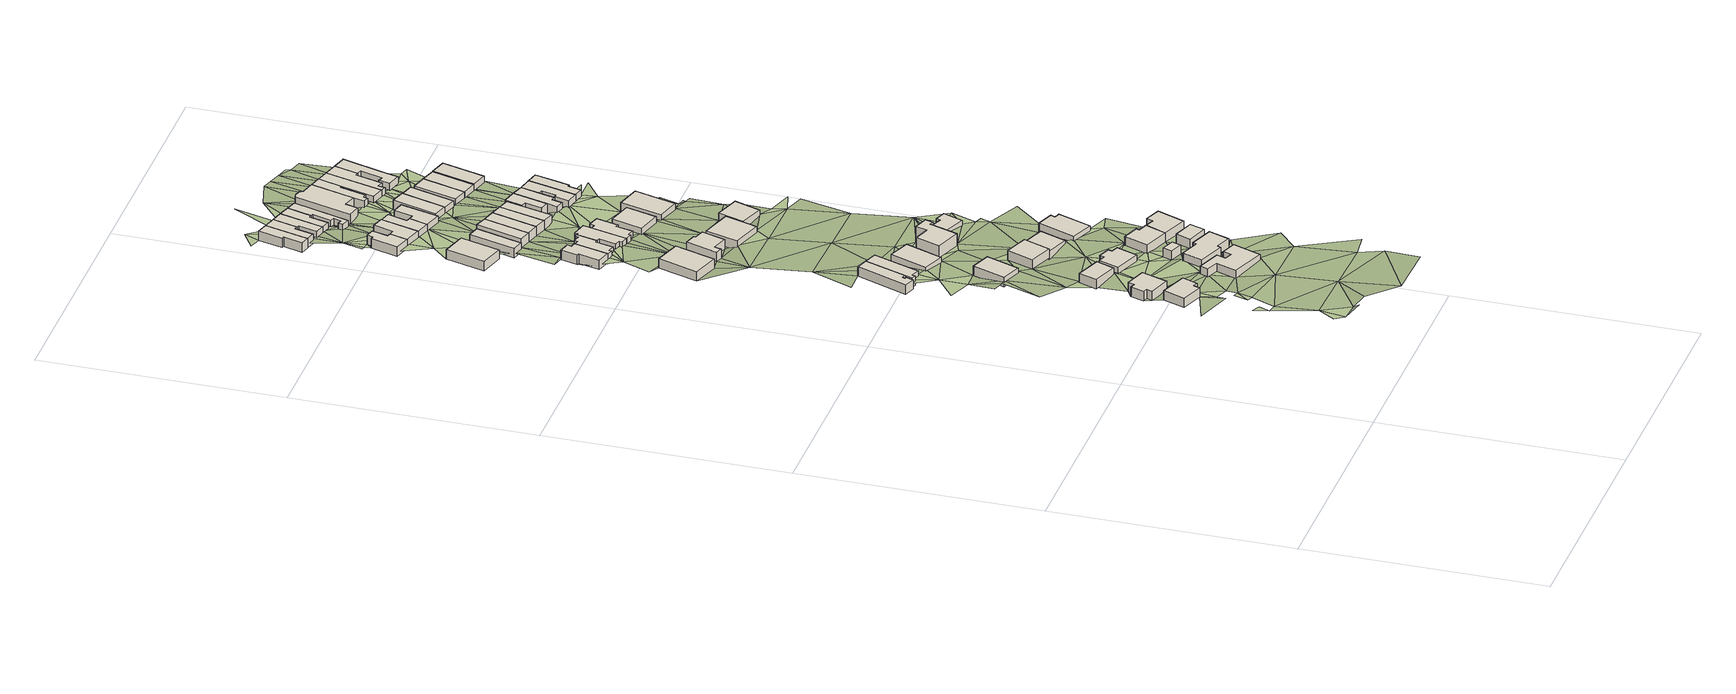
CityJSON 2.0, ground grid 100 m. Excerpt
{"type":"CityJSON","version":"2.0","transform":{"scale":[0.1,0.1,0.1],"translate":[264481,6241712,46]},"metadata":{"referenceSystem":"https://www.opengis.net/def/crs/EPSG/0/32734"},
"CityObjects":{
"building1":{"type":"Building","attributes":{"address":"5 Beatty Road University Estate Cape Town","building":"house","building:levels":1,"building_height":4.1,"plus_code":"4FRW3F62+QQW","ground_height":81.12,"roof_height":85.22},"geometry":[{"type":"Solid","lod":"1","boundaries":[[[[0,1,2,3]],[[1,4,5,2]],[[4,6,7,5]],[[6,8,9,7]],[[8,10,11,9]],[[10,0,3,11]],[[3,2,5,7,9,11]],[[10,8,6,4,1,0]]]]}]},
"building2":{"type":"Building","attributes":{"address":"3 Beatty Road University Estate Cape Town","building":"house","building:levels":1,"building_height":4.1,"plus_code":"4FRW3F62+VQ5","ground_height":79.48,"roof_height":83.58},"geometry":[{"type":"Solid","lod":"1","boundaries":[[[[12,13,14,15]],[[13,16,17,14]],[[16,18,19,17]],[[18,20,21,19]],[[20,22,23,21]],[[22,24,25,23]],[[24,26,27,25]],[[26,12,15,27]],[[15,14,17,19,21,23,25,27]],[[26,24,22,20,18,16,13,12]]]]}]},
"building3":{"type":"Building","attributes":{"address":"1 Beatty Road University Estate Cape Town","building":"house","building:levels":1,"building_height":4.1,"plus_code":"4FRW3F62+WRG","ground_height":76.83,"roof_height":80.93},"geometry":[{"type":"Solid","lod":"1","boundaries":[[[[28,29,30,31]],[[29,32,33,30]],[[32,34,35,33]],[[34,28,31,35]],[[31,30,33,35]],[[34,32,29,28]]]]}]},
"building4":{"type":"Building","attributes":{"address":"4 Haig Road University Estate Cape Town","building":"house","building:levels":1,"building_height":4.1,"plus_code":"4FRW3F62+PWV","ground_height":78.92,"roof_height":83.02},"geometry":[{"type":"Solid","lod":"1","boundaries":[[[[36,37,38,39]],[[37,40,41,38]],[[40,42,43,41]],[[42,44,45,43]],[[44,46,47,45]],[[46,48,49,47]],[[48,50,51,49]],[[50,52,53,51]],[[52,54,55,53]],[[54,36,39,55]],[[39,38,41,43,45,47,49,51,53,55]],[[54,52,50,48,46,44,42,40,37,36]]]]}]},
"building5":{"type":"Building","attributes":{"address":"39 Hackney Lane University Estate Cape Town","building":"house","building:levels":1,"building_height":4.1,"plus_code":"4FRW3F62+WV4","ground_height":76.83,"roof_height":80.93},"geometry":[{"type":"Solid","lod":"1","boundaries":[[[[56,57,58,59]],[[57,60,61,58]],[[60,62,63,61]],[[62,64,65,63]],[[64,66,67,65]],[[66,68,69,67]],[[68,70,71,69]],[[70,56,59,71]],[[59,58,61,63,65,67,69,71]],[[70,68,66,64,62,60,57,56]]]]}]},
"building6":{"type":"Building","attributes":{"address":"12 Selbourne Road University Estate Cape Town","building":"house","building:levels":1,"building_height":4.1,"plus_code":"4FRW3F72+6Q9","ground_height":69.64,"roof_height":73.74},"geometry":[{"type":"Solid","lod":"1","boundaries":[[[[72,73,74,75]],[[73,76,77,74]],[[76,78,79,77]],[[78,80,81,79]],[[80,82,83,81]],[[82,84,85,83]],[[84,86,87,85]],[[86,72,75,87]],[[75,74,77,79,81,83,85,87]],[[86,84,82,80,78,76,73,72]]]]}]},
"building7":{"type":"Building","attributes":{"address":"39 Ritchie Street University Estate Cape Town","building":"house","building:levels":1,"building_height":4.1,"plus_code":"4FRW3F72+3R8","ground_height":72.18,"roof_height":76.28},"geometry":[{"type":"Solid","lod":"1","boundaries":[[[[88,89,90,91]],[[89,92,93,90]],[[92,94,95,93]],[[94,88,91,95]],[[91,90,93,95]],[[94,92,89,88]]]]}]},
"building8":{"type":"Building","attributes":{"building":"garage","building:levels":1,"building_height":4.1,"plus_code":"4FRW3F62+RWP","ground_height":78.95,"roof_height":83.05},"geometry":[{"type":"Solid","lod":"1","boundaries":[[[[96,97,98,99]],[[97,100,101,98]],[[100,102,103,101]],[[102,96,99,103]],[[99,98,101,103]],[[102,100,97,96]]]]}]},
"building9":{"type":"Building","attributes":{"address":"2 Haig Road University Estate Cape Town","building":"house","building:levels":1,"building_height":4.1,"plus_code":"4FRW3F62+QWX","ground_height":78.92,"roof_height":83.02},"geometry":[{"type":"Solid","lod":"1","boundaries":[[[[104,105,106,107]],[[105,108,109,106]],[[108,110,111,109]],[[110,112,113,111]],[[112,114,115,113]],[[114,116,117,115]],[[116,118,119,117]],[[118,104,107,119]],[[107,106,109,111,113,115,117,119]],[[118,116,114,112,110,108,105,104]]]]}]},
"building10":{"type":"Building","attributes":{"address":"14 Selbourne Road University Estate Cape Town","building":"house","building:levels":1,"building_height":4.1,"plus_code":"4FRW3F72+6R7","ground_height":69.64,"roof_height":73.74},"geometry":[{"type":"Solid","lod":"1","boundaries":[[[[72,86,87,75]],[[86,120,121,87]],[[120,122,123,121]],[[122,124,125,123]],[[124,126,127,125]],[[126,128,129,127]],[[128,72,75,129]],[[75,87,121,123,125,127,129]],[[128,126,124,122,120,86,72]]]]}]},
"building11":{"type":"Building","attributes":{"address":"41 Ritchie Street University Estate Cape Town","building":"house","building:levels":1,"building_height":4.1,"plus_code":"4FRW3F72+2VQ","ground_height":74.14,"roof_height":78.24},"geometry":[{"type":"Solid","lod":"1","boundaries":[[[[130,131,132,133]],[[131,134,135,132]],[[134,136,137,135]],[[136,130,133,137]],[[133,132,135,137]],[[136,134,131,130]]]]}]},
"building12":{"type":"Building","attributes":{"address":"16 Selbourne Road University Estate Cape Town","building":"house","building:levels":1,"building_height":4.1,"plus_code":"4FRW3F72+5VJ","ground_height":68.85,"roof_height":72.95},"geometry":[{"type":"Solid","lod":"1","boundaries":[[[[138,139,140,141]],[[139,142,143,140]],[[142,144,145,143]],[[144,138,141,145]],[[141,140,143,145]],[[144,142,139,138]]]]}]},
"building13":{"type":"Building","attributes":{"address":"40 Hackney Lane University Estate Cape Town","building":"house","building:levels":1,"building_height":4.1,"plus_code":"4FRW3F62+VXJ","ground_height":77.82,"roof_height":81.92},"geometry":[{"type":"Solid","lod":"1","boundaries":[[[[146,147,148,149]],[[147,150,151,148]],[[150,152,153,151]],[[152,154,155,153]],[[154,156,157,155]],[[156,146,149,157]],[[149,148,151,153,155,157]],[[156,154,152,150,147,146]]]]}]},
"building14":{"type":"Building","attributes":{"address":"University Estate Cape Town","building":"house","building:levels":1,"building_height":4.1,"plus_code":"4FRW3F62+RXH","ground_height":77.82,"roof_height":81.92},"geometry":[{"type":"Solid","lod":"1","boundaries":[[[[158,159,160,161]],[[159,162,163,160]],[[162,164,165,163]],[[164,158,161,165]],[[161,160,163,165]],[[164,162,159,158]]]]}]},
"building15":{"type":"Building","attributes":{"address":"43 Ritchie Street University Estate Cape Town","building":"house","building:levels":1,"building_height":4.1,"plus_code":"4FRW3F72+2WG","ground_height":73.03,"roof_height":77.13},"geometry":[{"type":"Solid","lod":"1","boundaries":[[[[166,167,168,169]],[[167,170,171,168]],[[170,172,173,171]],[[172,166,169,173]],[[169,168,171,173]],[[172,170,167,166]]]]}]},
"building16":{"type":"Building","attributes":{"address":"Devonshire Street Woodstock Cape Town","building":"house","building:levels":1,"building_height":4.1,"plus_code":"4FRW3F72+FRR","ground_height":61.88,"roof_height":65.98},"geometry":[{"type":"Solid","lod":"1","boundaries":[[[[174,175,176,177]],[[175,178,179,176]],[[178,180,181,179]],[[180,174,177,181]],[[177,176,179,181]],[[180,178,175,174]]]]}]},
"building17":{"type":"Building","attributes":{"address":"42 Ritchie Street University Estate Cape Town","building":"house","building:levels":1,"building_height":4.1,"plus_code":"4FRW3F63+V2C","ground_height":77.82,"roof_height":81.92},"geometry":[{"type":"Solid","lod":"1","boundaries":[[[[146,156,157,149]],[[156,182,183,157]],[[182,184,185,183]],[[184,186,187,185]],[[186,188,189,187]],[[188,146,149,189]],[[149,157,183,185,187,189]],[[188,186,184,182,156,146]]]]}]},
"building18":{"type":"Building","attributes":{"address":"18 Selbourne Road University Estate Cape Town","building":"house","building:levels":2,"building_height":6.9,"plus_code":"4FRW3F72+5WF","ground_height":68.85,"roof_height":75.75},"geometry":[{"type":"Solid","lod":"1","boundaries":[[[[190,191,192,193]],[[191,194,195,192]],[[194,196,197,195]],[[196,198,199,197]],[[198,200,201,199]],[[200,202,203,201]],[[202,204,205,203]],[[204,190,193,205]],[[193,192,195,197,199,201,203,205]],[[204,202,200,198,196,194,191,190]]]]}]},
"building19":{"type":"Building","attributes":{"address":"45 Ritchie Street University Estate Cape Town","building":"house","building:levels":1,"building_height":4.1,"plus_code":"4FRW3F72+2X5","ground_height":73.03,"roof_height":77.13},"geometry":[{"type":"Solid","lod":"1","boundaries":[[[[206,207,208,209]],[[207,210,211,208]],[[210,212,213,211]],[[212,214,215,213]],[[214,216,217,215]],[[216,206,209,217]],[[209,208,211,213,215,217]],[[216,214,212,210,207,206]]]]}]},
"building20":{"type":"Building","attributes":{"address":"Devonshire Street Woodstock Cape Town","building":"house","building:levels":1,"building_height":4.1,"plus_code":"4FRW3F72+FVM","ground_height":61.88,"roof_height":65.98},"geometry":[{"type":"Solid","lod":"1","boundaries":[[[[218,219,220,221]],[[219,222,223,220]],[[222,224,225,223]],[[224,226,227,225]],[[226,228,229,227]],[[228,230,231,229]],[[230,232,233,231]],[[232,218,221,233]],[[221,220,223,225,227,229,231,233]],[[232,230,228,226,224,222,219,218]]]]}]},
"building21":{"type":"Building","attributes":{"address":"5 Devonshire Street Woodstock Cape Town","building":"semidetached_house","building:levels":1,"building_height":4.1,"plus_code":"4FRW3F72+JRM","ground_height":57.22,"roof_height":61.32},"geometry":[{"type":"Solid","lod":"1","boundaries":[[[[234,235,236,237]],[[235,238,239,236]],[[238,240,241,239]],[[240,242,243,241]],[[242,244,245,243]],[[244,246,247,245]],[[246,248,249,247]],[[248,234,237,249]],[[237,236,239,241,243,245,247,249]],[[248,246,244,242,240,238,235,234]]]]}]},
"building22":{"type":"Building","attributes":{"address":"20 Selbourne Road University Estate Cape Town","building":"house","building:levels":1,"building_height":4.1,"plus_code":"4FRW3F72+5XH","ground_height":67.83,"roof_height":71.93},"geometry":[{"type":"Solid","lod":"1","boundaries":[[[[250,251,252,253]],[[251,254,255,252]],[[254,256,257,255]],[[256,258,259,257]],[[258,260,261,259]],[[260,250,253,261]],[[253,252,255,257,259,261]],[[260,258,256,254,251,250]]]]}]},
"building23":{"type":"Building","attributes":{"address":"7 Devonshire Street Woodstock Cape Town","building":"semidetached_house","building:levels":1,"building_height":4.1,"plus_code":"4FRW3F72+MR5","ground_height":56.8,"roof_height":60.9},"geometry":[{"type":"Solid","lod":"1","boundaries":[[[[262,263,264,265]],[[263,266,267,264]],[[266,268,269,267]],[[268,270,271,269]],[[270,272,273,271]],[[272,274,275,273]],[[274,276,277,275]],[[276,278,279,277]],[[278,280,281,279]],[[280,282,283,281]],[[282,284,285,283]],[[284,262,265,285]],[[265,264,267,269,271,273,275,277,279,281,283,285]],[[284,282,280,278,276,274,272,270,268,266,263,262]]]]}]},
"building24":{"type":"Building","attributes":{"address":"35 Palmerston Road Woodstock Cape Town","building":"house","building:levels":1,"building_height":4.1,"plus_code":"4FRW3F72+RR2","ground_height":52.96,"roof_height":57.06},"geometry":[{"type":"Solid","lod":"1","boundaries":[[[[286,287,288,289]],[[287,290,291,288]],[[290,292,293,291]],[[292,286,289,293]],[[289,288,291,293]],[[292,290,287,286]]]]}]},
"building25":{"type":"Building","attributes":{"address":"10 Devonshire Street Woodstock Cape Town","building":"house","building:levels":1,"building_height":4.1,"plus_code":"4FRW3F72+FW7","ground_height":61.88,"roof_height":65.98},"geometry":[{"type":"Solid","lod":"1","boundaries":[[[[294,295,296,297]],[[295,298,299,296]],[[298,300,301,299]],[[300,294,297,301]],[[297,296,299,301]],[[300,298,295,294]]]]}]},
"building26":{"type":"Building","attributes":{"address":"9 Devonshire Street Woodstock Cape Town","building":"semidetached_house","building:levels":1,"building_height":4.1,"plus_code":"4FRW3F72+JVP","ground_height":56.8,"roof_height":60.9},"geometry":[{"type":"Solid","lod":"1","boundaries":[[[[302,303,304,305]],[[303,306,307,304]],[[306,308,309,307]],[[308,310,311,309]],[[310,274,275,311]],[[274,272,273,275]],[[272,312,313,273]],[[312,314,315,313]],[[314,316,317,315]],[[316,318,319,317]],[[318,302,305,319]],[[305,304,307,309,311,275,273,313,315,317,319]],[[318,316,314,312,272,274,310,308,306,303,302]]]]}]},
"building27":{"type":"Building","attributes":{"address":"33 Palmerston Road Woodstock Cape Town","building":"house","building:levels":1,"building_height":4.1,"plus_code":"4FRW3F72+QRH","ground_height":52.96,"roof_height":57.06},"geometry":[{"type":"Solid","lod":"1","boundaries":[[[[320,321,322,323]],[[321,324,325,322]],[[324,326,327,325]],[[326,320,323,327]],[[323,322,325,327]],[[326,324,321,320]]]]}]},
"building28":{"type":"Building","attributes":{"address":"11 Devonshire Street Woodstock Cape Town","building":"semidetached_house","building:levels":1,"building_height":4.1,"plus_code":"4FRW3F72+JWJ","ground_height":56.8,"roof_height":60.9},"geometry":[{"type":"Solid","lod":"1","boundaries":[[[[302,328,329,305]],[[328,330,331,329]],[[330,332,333,331]],[[332,334,335,333]],[[334,336,337,335]],[[336,338,339,337]],[[338,340,341,339]],[[340,342,343,341]],[[342,303,304,343]],[[303,302,305,304]],[[305,329,331,333,335,337,339,341,343,304]],[[303,342,340,338,336,334,332,330,328,302]]]]}]},
"building29":{"type":"Building","attributes":{"address":"26 Palmerston Road Woodstock Cape Town","building":"semidetached_house","building:levels":1,"building_height":4.1,"plus_code":"4FRW3F72+WRF","ground_height":50.91,"roof_height":55.01},"geometry":[{"type":"Solid","lod":"1","boundaries":[[[[344,345,346,347]],[[345,348,349,346]],[[348,350,351,349]],[[350,352,353,351]],[[352,354,355,353]],[[354,356,357,355]],[[356,358,359,357]],[[358,344,347,359]],[[347,346,349,351,353,355,357,359]],[[358,356,354,352,350,348,345,344]]]]}]},
"building30":{"type":"Building","attributes":{"address":"31 Palmerston Road Woodstock Cape Town","building":"house","building:levels":1,"building_height":4.1,"plus_code":"4FRW3F72+QVF","ground_height":54.78,"roof_height":58.88},"geometry":[{"type":"Solid","lod":"1","boundaries":[[[[360,361,362,363]],[[361,364,365,362]],[[364,366,367,365]],[[366,360,363,367]],[[363,362,365,367]],[[366,364,361,360]]]]}]},
"building31":{"type":"Building","attributes":{"address":"12 Devonshire Street Woodstock Cape Town","building":"house","building:levels":1,"building_height":4.1,"plus_code":"4FRW3F72+FX8","ground_height":61.09,"roof_height":65.19},"geometry":[{"type":"Solid","lod":"1","boundaries":[[[[368,369,370,371]],[[369,372,373,370]],[[372,374,375,373]],[[374,368,371,375]],[[371,370,373,375]],[[374,372,369,368]]]]}]},
"building32":{"type":"Building","attributes":{"address":"Palmerston Road Woodstock Cape Town","building":"house","building:levels":1,"building_height":4.1,"plus_code":"4FRW3F72+QV9","ground_height":54.78,"roof_height":58.88},"geometry":[{"type":"Solid","lod":"1","boundaries":[[[[376,360,363,377]],[[360,366,367,363]],[[366,378,379,367]],[[378,376,377,379]],[[377,363,367,379]],[[378,366,360,376]]]]}]},
"building33":{"type":"Building","attributes":{"address":"13 Devonshire Street Woodstock Cape Town","building":"house","building:levels":1,"building_height":4.1,"plus_code":"4FRW3F72+JW5","ground_height":56.8,"roof_height":60.9},"geometry":[{"type":"Solid","lod":"1","boundaries":[[[[380,381,382,383]],[[381,384,385,382]],[[384,386,387,385]],[[386,380,383,387]],[[383,382,385,387]],[[386,384,381,380]]]]}]},
"building34":{"type":"Building","attributes":{"address":"24 Palmerston Road Woodstock Cape Town","building":"semidetached_house","building:levels":1,"building_height":4.1,"plus_code":"4FRW3F72+WR9","ground_height":50.91,"roof_height":55.01},"geometry":[{"type":"Solid","lod":"1","boundaries":[[[[388,389,390,391]],[[389,392,393,390]],[[392,394,395,393]],[[394,344,347,395]],[[344,358,359,347]],[[358,388,391,359]],[[391,390,393,395,347,359]],[[358,344,394,392,389,388]]]]}]},
"building35":{"type":"Building","attributes":{"address":"29 Palmerston Road Woodstock Cape Town","building":"house","building:levels":1,"building_height":4.1,"plus_code":"4FRW3F72+QW7","ground_height":54.78,"roof_height":58.88},"geometry":[{"type":"Solid","lod":"1","boundaries":[[[[396,376,377,397]],[[376,378,379,377]],[[378,398,399,379]],[[398,396,397,399]],[[397,377,379,399]],[[398,378,376,396]]]]}]},
"building36":{"type":"Building","attributes":{"address":"58 Balfour Street Woodstock Cape Town","building":"house","building:levels":1,"building_height":4.1,"plus_code":"4FRW3F82+3RM","ground_height":46.73,"roof_height":50.83},"geometry":[{"type":"Solid","lod":"1","boundaries":[[[[400,401,402,403]],[[401,404,405,402]],[[404,406,407,405]],[[406,408,409,407]],[[408,410,411,409]],[[410,400,403,411]],[[403,402,405,407,409,411]],[[410,408,406,404,401,400]]]]}]},
"building37":{"type":"Building","attributes":{"address":"22 Palmerston Road Woodstock Cape Town","building":"semidetached_house","building:levels":1,"building_height":4.1,"plus_code":"4FRW3F72+WVG","ground_height":50.72,"roof_height":54.82},"geometry":[{"type":"Solid","lod":"1","boundaries":[[[[412,413,414,415]],[[413,416,417,414]],[[416,418,419,417]],[[418,420,421,419]],[[420,422,423,421]],[[422,412,415,423]],[[415,414,417,419,421,423]],[[422,420,418,416,413,412]]]]}]},
"building38":{"type":"Building","attributes":{"address":"27 Palmerston Road Woodstock Cape Town","building":"house","building:levels":1,"building_height":4.1,"plus_code":"4FRW3F72+QW4","ground_height":54.78,"roof_height":58.88},"geometry":[{"type":"Solid","lod":"1","boundaries":[[[[396,398,399,397]],[[398,424,425,399]],[[424,426,427,425]],[[426,396,397,427]],[[397,399,425,427]],[[426,424,398,396]]]]}]},
"building39":{"type":"Building","attributes":{"address":"60 Balfour Street Woodstock Cape Town","building":"house","building:levels":1,"building_height":4.1,"plus_code":"4FRW3F82+3RH","ground_height":46.73,"roof_height":50.83},"geometry":[{"type":"Solid","lod":"1","boundaries":[[[[410,408,409,411]],[[408,428,429,409]],[[428,430,431,429]],[[430,432,433,431]],[[432,434,435,433]],[[434,410,411,435]],[[411,409,429,431,433,435]],[[434,432,430,428,408,410]]]]}]},
"building40":{"type":"Building","attributes":{"address":"15 Devonshire Street Woodstock Cape Town","building":"house","building:levels":1,"building_height":4.1,"plus_code":"4FRW3F73+H2R","ground_height":56.36,"roof_height":60.46},"geometry":[{"type":"Solid","lod":"1","boundaries":[[[[436,437,438,439]],[[437,440,441,438]],[[440,442,443,441]],[[442,436,439,443]],[[439,438,441,443]],[[442,440,437,436]]]]}]},
"building41":{"type":"Building","attributes":{"address":"20 Palmerston Road Woodstock Cape Town","building":"semidetached_house","building:levels":1,"building_height":4.1,"plus_code":"4FRW3F72+VWR","ground_height":50.72,"roof_height":54.82},"geometry":[{"type":"Solid","lod":"1","boundaries":[[[[412,422,423,415]],[[422,444,445,423]],[[444,446,447,445]],[[446,448,449,447]],[[448,450,451,449]],[[450,412,415,451]],[[415,423,445,447,449,451]],[[450,448,446,444,422,412]]]]}]},
"building42":{"type":"Building","attributes":{"address":"62 Balfour Street Woodstock Cape Town","building":"house","building:levels":1,"building_height":4.1,"plus_code":"4FRW3F82+3VF","ground_height":46.73,"roof_height":50.83},"geometry":[{"type":"Solid","lod":"1","boundaries":[[[[434,432,433,435]],[[432,452,453,433]],[[452,454,455,453]],[[454,456,457,455]],[[456,458,459,457]],[[458,434,435,459]],[[435,433,453,455,457,459]],[[458,456,454,452,432,434]]]]}]},
"building43":{"type":"Building","attributes":{"address":"25 Palmerston Road Woodstock Cape Town","building":"house","building:levels":1,"building_height":4.1,"plus_code":"4FRW3F72+QX3","ground_height":54.42,"roof_height":58.52},"geometry":[{"type":"Solid","lod":"1","boundaries":[[[[460,461,462,463]],[[461,464,465,462]],[[464,466,467,465]],[[466,468,469,467]],[[468,470,471,469]],[[470,460,463,471]],[[463,462,465,467,469,471]],[[470,468,466,464,461,460]]]]}]},
"building44":{"type":"Building","attributes":{"address":"64 Balfour Street Woodstock Cape Town","building":"house","building:levels":1,"building_height":4.1,"plus_code":"4FRW3F82+3V8","ground_height":46.67,"roof_height":50.77},"geometry":[{"type":"Solid","lod":"1","boundaries":[[[[458,456,457,459]],[[456,472,473,457]],[[472,474,475,473]],[[474,476,477,475]],[[476,478,479,477]],[[478,458,459,479]],[[459,457,473,475,477,479]],[[478,476,474,472,456,458]]]]}]},
"building45":{"type":"Building","attributes":{"address":"23 Palmerston Road Woodstock Cape Town","building":"house","building:levels":1,"building_height":4.1,"plus_code":"4FRW3F72+PXW","ground_height":54.42,"roof_height":58.52},"geometry":[{"type":"Solid","lod":"1","boundaries":[[[[480,460,463,481]],[[460,470,471,463]],[[470,482,483,471]],[[482,484,485,483]],[[484,486,487,485]],[[486,488,489,487]],[[488,490,491,489]],[[490,480,481,491]],[[481,463,471,483,485,487,489,491]],[[490,488,486,484,482,470,460,480]]]]}]},
"building46":{"type":"Building","attributes":{"address":"66 Palmerston Road Woodstock Cape Town","building":"house","building:levels":1,"building_height":4.1,"plus_code":"4FRW3F82+2VQ","ground_height":46.67,"roof_height":50.77},"geometry":[{"type":"Solid","lod":"1","boundaries":[[[[478,476,477,479]],[[476,492,493,477]],[[492,494,495,493]],[[494,496,497,495]],[[496,498,499,497]],[[498,500,501,499]],[[500,502,503,501]],[[502,504,505,503]],[[504,506,507,505]],[[506,478,479,507]],[[479,477,493,495,497,499,501,503,505,507]],[[506,504,502,500,498,496,494,492,476,478]]]]}]},
"building47":{"type":"Building","attributes":{"address":"18 Palmerston Road Woodstock Cape Town","building":"semidetached_house","building:levels":1,"building_height":4.1,"plus_code":"4FRW3F72+WW5","ground_height":50.72,"roof_height":54.82},"geometry":[{"type":"Solid","lod":"1","boundaries":[[[[508,509,510,511]],[[509,512,513,510]],[[512,514,515,513]],[[514,508,511,515]],[[511,510,513,515]],[[514,512,509,508]]]]}]},
"building48":{"type":"Building","attributes":{"address":"21 Palmerston Road Woodstock Cape Town","building":"house","building:levels":1,"building_height":4.1,"plus_code":"4FRW3F73+P2M","ground_height":54.42,"roof_height":58.52},"geometry":[{"type":"Solid","lod":"1","boundaries":[[[[516,480,481,517]],[[480,490,491,481]],[[490,518,519,491]],[[518,520,521,519]],[[520,522,523,521]],[[522,524,525,523]],[[524,526,527,525]],[[526,516,517,527]],[[517,481,491,519,521,523,525,527]],[[526,524,522,520,518,490,480,516]]]]}]},
"building49":{"type":"Building","attributes":{"address":"16 Palmerston Road Woodstock Cape Town","building":"semidetached_house","building:levels":1,"building_height":4.1,"plus_code":"4FRW3F72+WX3","ground_height":50.51,"roof_height":54.61},"geometry":[{"type":"Solid","lod":"1","boundaries":[[[[528,529,530,531]],[[529,532,533,530]],[[532,534,535,533]],[[534,528,531,535]],[[531,530,533,535]],[[534,532,529,528]]]]}]},
"building50":{"type":"Building","attributes":{"address":"68 Balfour Street Cape Town","building":"house","building:levels":1,"building_height":4.1,"plus_code":"4FRW3F82+2WP","ground_height":48.74,"roof_height":52.84},"geometry":[{"type":"Solid","lod":"1","boundaries":[[[[536,537,538,539]],[[537,540,541,538]],[[540,542,543,541]],[[542,544,545,543]],[[544,546,547,545]],[[546,548,549,547]],[[548,550,551,549]],[[550,552,553,551]],[[552,536,539,553]],[[539,538,541,543,545,547,549,551,553]],[[552,550,548,546,544,542,540,537,536]]]]}]},
"building51":{"type":"Building","attributes":{"address":"19 Palmerston Road Woodstock Cape Town","building":"house","building:levels":1,"building_height":4.1,"plus_code":"4FRW3F73+P2P","ground_height":54.42,"roof_height":58.52},"geometry":[{"type":"Solid","lod":"1","boundaries":[[[[554,516,517,555]],[[516,526,527,517]],[[526,556,557,527]],[[556,558,559,557]],[[558,560,561,559]],[[560,562,563,561]],[[562,554,555,563]],[[555,517,527,557,559,561,563]],[[562,560,558,556,526,516,554]]]]}]},
"building52":{"type":"Building","attributes":{"address":"14 Palmerston Road Woodstock Cape Town","building":"semidetached_house","building:levels":1,"building_height":4.1,"plus_code":"4FRW3F73+V2R","ground_height":50.51,"roof_height":54.61},"geometry":[{"type":"Solid","lod":"1","boundaries":[[[[564,565,566,567]],[[565,568,569,566]],[[568,570,571,569]],[[570,564,567,571]],[[567,566,569,571]],[[570,568,565,564]]]]}]},
"building53":{"type":"Building","attributes":{"address":"70 Balfour Street Woodstock Cape Town","building":"house","building:levels":1,"building_height":4.1,"plus_code":"4FRW3F82+2X6","ground_height":48.61,"roof_height":52.71},"geometry":[{"type":"Solid","lod":"1","boundaries":[[[[572,573,574,575]],[[573,576,577,574]],[[576,578,579,577]],[[578,580,581,579]],[[580,582,583,581]],[[582,584,585,583]],[[584,586,587,585]],[[586,588,589,587]],[[588,572,575,589]],[[575,574,577,579,581,583,585,587,589]],[[588,586,584,582,580,578,576,573,572]]]]}]},
"building54":{"type":"Building","attributes":{"address":"12 Palmerston Road Woodstock Cape Town","building":"semidetached_house","building:levels":1,"building_height":4.1,"plus_code":"4FRW3F73+V2P","ground_height":50.51,"roof_height":54.61},"geometry":[{"type":"Solid","lod":"1","boundaries":[[[[565,564,567,566]],[[564,590,591,567]],[[590,592,593,591]],[[592,565,566,593]],[[566,567,591,593]],[[592,590,564,565]]]]}]},
"building55":{"type":"Building","attributes":{"address":"72 Balfour Street Woodstock Cape Town","building":"house","building:levels":1,"building_height":4.1,"plus_code":"4FRW3F82+2X4","ground_height":48.61,"roof_height":52.71},"geometry":[{"type":"Solid","lod":"1","boundaries":[[[[588,586,587,589]],[[586,594,595,587]],[[594,596,597,595]],[[596,598,599,597]],[[598,588,589,599]],[[589,587,595,597,599]],[[598,596,594,586,588]]]]}]},
"building56":{"type":"Building","attributes":{"address":"10 Palmerston Road Woodstock Cape Town","building":"semidetached_house","building:levels":1,"building_height":4.1,"plus_code":"4FRW3F73+V3C","ground_height":50.51,"roof_height":54.61},"geometry":[{"type":"Solid","lod":"1","boundaries":[[[[600,601,602,603]],[[601,604,605,602]],[[604,606,607,605]],[[606,600,603,607]],[[603,602,605,607]],[[606,604,601,600]]]]}]},
"building57":{"type":"Building","attributes":{"address":"74 Balfour Street Woodstock Cape Town","building":"house","building:levels":1,"building_height":4.1,"plus_code":"4FRW3F73+X2R","ground_height":48.61,"roof_height":52.71},"geometry":[{"type":"Solid","lod":"1","boundaries":[[[[598,596,597,599]],[[596,608,609,597]],[[608,610,611,609]],[[610,612,613,611]],[[612,614,615,613]],[[614,616,617,615]],[[616,618,619,617]],[[618,598,599,619]],[[599,597,609,611,613,615,617,619]],[[618,616,614,612,610,608,596,598]]]]}]},
"building58":{"type":"Building","attributes":{"address":"76 Balfour Street Woodstock Cape Town","building":"house","building:levels":1,"building_height":4.1,"plus_code":"4FRW3F73+X2X","ground_height":48.61,"roof_height":52.71},"geometry":[{"type":"Solid","lod":"1","boundaries":[[[[620,618,619,621]],[[618,616,617,619]],[[616,622,623,617]],[[622,624,625,623]],[[624,626,627,625]],[[626,628,629,627]],[[628,630,631,629]],[[630,632,633,631]],[[632,620,621,633]],[[621,619,617,623,625,627,629,631,633]],[[632,630,628,626,624,622,616,618,620]]]]}]},
"terrain1":{"type":"TINRelief","geometry":[{"type":"CompositeSurface","lod":"1","boundaries":[[[634,635,636]],[[637,636,635]],[[635,638,637]],[[636,639,640]],[[641,642,640]],[[6,643,644]],[[636,637,645]],[[639,636,645]],[[637,646,645]],[[647,648,649]],[[649,650,647]],[[651,6,644]],[[22,20,24]],[[645,646,652]],[[6,651,10]],[[648,639,653]],[[8,6,10]],[[24,1,654]],[[10,651,655]],[[654,1,0]],[[653,649,648]],[[18,16,13]],[[653,639,645]],[[655,649,656]],[[657,10,655]],[[657,0,10]],[[649,653,656]],[[658,654,0]],[[657,655,656]],[[658,12,654]],[[659,660,13]],[[661,662,663]],[[12,659,13]],[[652,664,645]],[[657,658,0]],[[662,660,665]],[[663,666,661]],[[656,667,657]],[[653,645,668]],[[659,12,669]],[[664,652,670]],[[653,671,656]],[[672,673,666]],[[658,674,12]],[[134,662,665]],[[662,675,663]],[[12,676,669]],[[672,666,663]],[[677,678,672]],[[669,70,659]],[[679,658,680]],[[679,674,658]],[[645,664,668]],[[674,97,12]],[[97,676,12]],[[134,675,662]],[[70,28,659]],[[92,672,663]],[[681,682,683]],[[681,683,677]],[[665,28,684]],[[682,86,685]],[[86,84,685]],[[653,686,671]],[[677,672,92]],[[669,676,687]],[[688,680,689]],[[689,690,688]],[[66,28,70]],[[691,679,680]],[[653,668,686]],[[665,684,134]],[[681,677,692]],[[70,68,66]],[[693,681,692]],[[680,688,691]],[[97,96,676]],[[28,66,684]],[[677,694,692]],[[97,674,100]],[[676,695,687]],[[37,691,688]],[[96,695,676]],[[696,100,674]],[[134,131,675]],[[92,697,677]],[[37,671,686]],[[698,699,73]],[[66,64,684]],[[60,687,695]],[[694,677,697]],[[62,60,64]],[[131,700,675]],[[695,96,102]],[[118,701,691]],[[100,696,702]],[[37,118,691]],[[684,136,134]],[[92,700,697]],[[686,668,703]],[[694,704,692]],[[162,100,702]],[[102,100,162]],[[64,705,684]],[[64,60,705]],[[698,73,72]],[[695,705,60]],[[102,156,695]],[[128,692,704]],[[37,706,118]],[[162,702,104]],[[707,37,686]],[[162,159,102]],[[698,72,128]],[[130,700,131]],[[136,684,708]],[[159,156,102]],[[706,37,707]],[[104,118,706]],[[705,709,684]],[[697,700,710]],[[711,162,104]],[[710,700,130]],[[709,708,684]],[[711,104,706]],[[710,712,697]],[[202,697,712]],[[156,159,182]],[[713,178,175]],[[704,714,128]],[[144,697,202]],[[146,150,147]],[[128,715,698]],[[159,158,182]],[[150,716,705]],[[710,717,712]],[[717,710,130]],[[716,709,705]],[[713,698,715]],[[708,709,172]],[[144,714,704]],[[146,186,150]],[[219,178,713]],[[186,146,188]],[[172,214,130]],[[716,150,186]],[[715,128,714]],[[202,198,144]],[[219,713,222]],[[214,172,709]],[[718,709,716]],[[144,198,714]],[[180,719,174]],[[200,198,202]],[[178,219,180]],[[222,713,720]],[[721,717,130]],[[719,180,722]],[[721,130,214]],[[191,717,723]],[[724,716,186]],[[713,715,725]],[[716,724,718]],[[725,720,713]],[[218,180,219]],[[722,726,727]],[[246,244,728]],[[723,194,191]],[[226,224,222]],[[723,717,729]],[[730,214,212]],[[226,222,720]],[[731,726,722]],[[194,723,250]],[[196,194,250]],[[198,732,714]],[[722,180,733]],[[212,210,207]],[[734,729,717]],[[731,722,735]],[[242,736,737]],[[214,730,721]],[[717,721,734]],[[732,715,714]],[[738,730,212]],[[739,731,735]],[[735,722,733]],[[212,207,738]],[[198,196,732]],[[226,720,294]],[[736,242,240]],[[740,737,736]],[[232,230,228]],[[258,250,260]],[[218,741,180]],[[250,732,196]],[[742,733,180]],[[743,720,725]],[[226,294,228]],[[235,240,238]],[[735,733,744]],[[735,744,745]],[[742,180,746]],[[747,721,730]],[[235,748,240]],[[721,749,734]],[[218,232,741]],[[750,735,745]],[[736,240,751]],[[752,232,228]],[[258,732,250]],[[753,744,733]],[[749,754,734]],[[754,749,721]],[[748,235,755]],[[756,725,715]],[[757,729,734]],[[744,758,745]],[[751,740,736]],[[228,294,752]],[[759,240,748]],[[741,746,180]],[[740,760,761]],[[256,729,757]],[[258,256,732]],[[756,715,732]],[[752,741,232]],[[762,759,748]],[[292,761,760]],[[759,763,240]],[[240,763,751]],[[732,256,757]],[[752,294,300]],[[740,321,760]],[[759,274,308]],[[308,274,310]],[[764,286,292]],[[765,746,766]],[[767,743,725]],[[300,743,768]],[[308,763,759]],[[760,321,292]],[[766,746,741]],[[768,743,769]],[[770,771,764]],[[772,752,300]],[[756,767,725]],[[741,773,766]],[[308,378,763]],[[766,773,774]],[[300,768,772]],[[775,741,752]],[[340,303,342]],[[306,303,340]],[[306,776,308]],[[772,777,752]],[[764,778,770]],[[769,743,767]],[[386,773,741]],[[354,350,779]],[[308,398,378]],[[780,779,781]],[[354,352,350]],[[764,292,782]],[[775,752,777]],[[340,776,306]],[[776,398,308]],[[781,779,350]],[[782,292,321]],[[338,773,386]],[[776,340,338]],[[345,344,348]],[[348,781,350]],[[782,778,764]],[[782,321,783]],[[394,348,344]],[[781,348,392]],[[767,784,769]],[[394,392,348]],[[785,786,781]],[[776,787,398]],[[756,788,767]],[[772,789,777]],[[785,781,790]],[[769,784,791]],[[772,374,792]],[[386,436,338]],[[777,793,775]],[[374,769,791]],[[360,794,783]],[[392,795,781]],[[796,782,783]],[[790,781,797]],[[784,767,798]],[[776,338,799]],[[789,772,792]],[[800,787,776]],[[793,436,386]],[[797,781,795]],[[801,400,802]],[[777,436,793]],[[803,785,790]],[[374,791,792]],[[794,360,376]],[[794,796,783]],[[785,803,804]],[[799,338,436]],[[790,805,803]],[[806,392,389]],[[800,776,799]],[[807,787,800]],[[787,807,808]],[[410,802,400]],[[416,413,412]],[[795,392,806]],[[794,376,396]],[[787,808,426]],[[809,797,795]],[[810,789,792]],[[412,450,448]],[[797,809,811]],[[812,807,800]],[[546,389,416]],[[448,416,412]],[[813,796,794]],[[410,434,802]],[[808,807,814]],[[806,389,546]],[[810,815,789]],[[816,789,815]],[[817,811,809]],[[396,818,794]],[[809,819,817]],[[799,820,800]],[[821,810,792]],[[396,426,818]],[[796,813,446]],[[794,822,813]],[[818,426,808]],[[823,817,819]],[[824,815,810]],[[825,811,817]],[[816,826,789]],[[816,815,827]],[[416,448,828]],[[825,829,811]],[[546,416,830]],[[799,488,820]],[[486,820,488]],[[799,436,831]],[[816,827,832]],[[825,817,833]],[[794,818,834]],[[832,826,816]],[[830,416,828]],[[488,799,522]],[[794,834,822]],[[826,831,436]],[[509,446,813]],[[828,448,446]],[[835,826,832]],[[806,546,836]],[[488,522,490]],[[799,831,837]],[[522,520,490]],[[828,446,509]],[[818,838,834]],[[839,434,458]],[[520,518,490]],[[828,840,830]],[[841,837,831]],[[818,460,842]],[[840,550,830]],[[838,818,842]],[[836,546,544]],[[843,828,509]],[[844,840,828]],[[552,550,840]],[[844,828,843]],[[458,478,845]],[[846,847,841]],[[848,841,831]],[[509,508,843]],[[834,838,568]],[[849,460,480]],[[850,847,846]],[[846,841,851]],[[842,460,849]],[[478,836,845]],[[852,844,853]],[[542,836,544]],[[844,843,853]],[[850,846,854]],[[534,834,568]],[[850,854,562]],[[843,508,855]],[[845,836,542]],[[480,856,849]],[[843,857,853]],[[534,858,508]],[[540,845,542]],[[508,858,855]],[[480,516,859]],[[856,480,859]],[[853,857,860]],[[536,540,537]],[[861,534,568]],[[858,534,861]],[[858,862,863]],[[862,858,861]],[[845,540,864]],[[856,592,849]],[[861,568,865]],[[865,568,565]],[[540,536,864]],[[861,866,862]],[[601,592,856]],[[614,862,866]],[[867,861,865]],[[592,865,565]],[[616,866,868]],[[869,536,588]],[[614,866,616]],[[592,601,865]],[[864,536,869]],[[868,622,616]],[[865,870,867]],[[871,867,872]],[[873,865,601]],[[870,872,867]],[[588,598,874]],[[865,873,870]],[[869,588,874]],[[598,618,875]],[[874,598,875]],[[620,876,618]],[[874,875,877]],[[876,875,618]]]}]}
},
"vertices":[
[207,815,351],[93,857,351],[93,857,392],[207,815,392],[59,766,351],[59,766,392],[152,732,351],[152,732,392],[161,758,351],[161,758,392],[182,750,351],[182,750,392],
[229,982,335],[141,1012,335],[141,1012,376],[229,982,376],[132,985,335],[132,985,376],[110,992,335],[110,992,376],[91,936,335],[91,936,376],[110,929,335],[110,929,376],[102,905,335],[102,905,376],[191,874,335],[191,874,376],
[303,1184,308],[198,1223,308],[198,1223,349],[303,1184,349],[170,1148,308],[170,1148,349],[274,1109,308],[274,1109,349],
[497,596,329],[541,714,329],[541,714,370],[497,596,370],[479,737,329],[479,737,370],[466,702,329],[466,702,370],[433,714,329],[433,714,370],[447,752,329],[447,752,370],[347,789,329],[347,789,370],[334,754,329],[334,754,370],[384,735,329],[384,735,370],[352,650,329],[352,650,370],
[283,1094,308],[394,1053,308],[394,1053,349],[283,1094,349],[426,1141,308],[426,1141,349],[395,1152,308],[395,1152,349],[401,1168,308],[401,1168,349],[351,1187,308],[351,1187,349],[345,1168,308],[345,1168,349],[314,1179,308],[314,1179,349],
[175,2061,236],[125,2077,236],[125,2077,277],[175,2061,277],[44,1864,236],[44,1864,277],[89,1848,236],[89,1848,277],[101,1878,236],[101,1878,277],[92,1881,236],[92,1881,277],[97,1892,236],[97,1892,277],[113,1886,236],[113,1886,277],
[246,1479,262],[296,1616,262],[296,1616,303],[246,1479,303],[213,1646,262],[213,1646,303],[163,1509,262],[163,1509,303],
[439,963,330],[425,924,330],[425,924,370],[439,963,370],[479,905,330],[479,905,370],[493,943,330],[493,943,370],
[608,830,329],[509,866,329],[509,866,370],[608,830,370],[504,851,329],[504,851,370],[425,880,329],[425,880,370],[394,796,329],[394,796,370],[506,754,329],[506,754,370],[512,769,329],[512,769,370],[577,745,329],[577,745,370],
[102,1855,236],[102,1855,277],[120,1849,236],[120,1849,277],[124,1862,236],[124,1862,277],[160,1849,236],[160,1849,277],[229,2042,236],[229,2042,277],
[430,1509,281],[331,1546,281],[331,1546,322],[430,1509,322],[289,1437,281],[289,1437,322],[388,1399,281],[388,1399,322],
[262,1987,228],[204,1832,228],[204,1832,270],[262,1987,270],[295,1798,228],[295,1798,270],[353,1953,228],[353,1953,270],
[603,1079,318],[563,1094,318],[563,1094,359],[603,1079,359],[567,1107,318],[567,1107,359],[500,1132,318],[500,1132,359],[461,1032,318],[461,1032,359],[569,993,318],[569,993,359],
[658,921,318],[571,951,318],[571,951,359],[658,921,359],[549,888,318],[549,888,359],[637,859,318],[637,859,359],
[430,1509,270],[388,1399,270],[388,1399,311],[430,1509,311],[484,1364,270],[484,1364,311],[525,1473,270],[525,1473,311],
[95,2857,159],[40,2689,159],[40,2689,200],[95,2857,200],[152,2654,159],[152,2654,200],[206,2822,159],[206,2822,200],
[674,952,318],[674,952,359],[719,1066,318],[719,1066,359],[653,1092,318],[653,1092,359],[642,1064,318],[642,1064,359],
[437,1778,228],[478,1896,228],[478,1896,298],[437,1778,298],[494,1890,228],[494,1890,298],[505,1923,228],[505,1923,298],[446,1944,228],[446,1944,298],[430,1895,228],[430,1895,298],[364,1918,228],[364,1918,298],[329,1816,228],[329,1816,298],
[618,1305,270],[669,1444,270],[669,1444,311],[618,1305,311],[644,1452,270],[644,1452,311],[652,1471,270],[652,1471,311],[582,1497,270],[582,1497,311],[523,1342,270],[523,1342,311],
[246,2792,159],[204,2659,159],[204,2659,200],[246,2792,200],[232,2650,159],[232,2650,200],[241,2679,159],[241,2679,200],[305,2658,159],[305,2658,200],[337,2756,159],[337,2756,200],[293,2770,159],[293,2770,200],[295,2777,159],[295,2777,200],
[154,3076,112],[191,3220,112],[191,3220,153],[154,3076,153],[169,3224,112],[169,3224,153],[174,3242,112],[174,3242,153],[128,3254,112],[128,3254,153],[110,3184,112],[110,3184,153],[119,3181,112],[119,3181,153],[96,3092,112],[96,3092,153],
[534,1907,218],[510,1844,218],[510,1844,259],[534,1907,259],[605,1808,218],[605,1808,259],[635,1889,218],[635,1889,259],[590,1906,218],[590,1906,259],[584,1888,218],[584,1888,259],
[154,3076,108],[183,3069,108],[183,3069,149],[154,3076,149],[186,3079,108],[186,3079,149],[214,3072,108],[214,3072,149],[233,3147,108],[233,3147,149],[243,3144,108],[243,3144,149],[266,3233,108],[266,3233,149],[254,3236,108],[254,3236,149],[250,3221,108],[250,3221,149],[220,3229,108],[220,3229,149],[216,3214,108],[216,3214,149],[191,3220,108],[191,3220,149],
[76,3692,70],[30,3528,70],[30,3528,111],[76,3692,111],[133,3500,70],[133,3500,111],[179,3664,70],[179,3664,111],
[348,2745,159],[306,2610,159],[306,2610,200],[348,2745,200],[434,2570,159],[434,2570,200],[476,2705,159],[476,2705,200],
[292,3043,108],[330,3193,108],[330,3193,149],[292,3043,149],[339,3228,108],[339,3228,149],[275,3244,108],[275,3244,149],[272,3231,108],[272,3231,149],[256,3141,108],[256,3141,149],[238,3070,108],[238,3070,149],[262,3064,108],[262,3064,149],[259,3051,108],[259,3051,149],
[262,3627,70],[213,3640,70],[213,3640,111],[262,3627,111],[158,3448,70],[158,3448,111],[207,3435,70],[207,3435,111],
[321,3036,108],[321,3036,149],[323,3044,108],[323,3044,149],[351,3037,108],[351,3037,149],[368,3106,108],[368,3106,149],[380,3103,108],[380,3103,149],[403,3195,108],[403,3195,149],[354,3208,108],[354,3208,149],[349,3188,108],[349,3188,149],
[165,3941,49],[149,3946,49],[149,3946,90],[165,3941,90],[168,4012,49],[168,4012,90],[131,4022,49],[131,4022,90],[124,3997,49],[124,3997,90],[111,4000,49],[111,4000,90],[78,3886,49],[78,3886,90],[144,3867,49],[144,3867,90],
[312,3611,88],[262,3627,88],[262,3627,129],[312,3611,129],[207,3435,88],[207,3435,129],[258,3421,88],[258,3421,129],
[505,2742,151],[469,2635,151],[469,2635,192],[505,2742,192],[571,2600,151],[571,2600,192],[608,2708,151],[608,2708,192],
[366,3596,88],[366,3596,129],[312,3406,88],[312,3406,129],
[381,3009,108],[481,2982,108],[481,2982,149],[381,3009,149],[517,3110,108],[517,3110,149],[417,3138,108],[417,3138,149],
[215,3844,49],[261,4005,49],[261,4005,90],[215,3844,90],[210,4019,49],[210,4019,90],[186,3937,49],[186,3937,90],
[416,3582,88],[416,3582,129],[364,3390,88],[364,3390,129],
[112,4446,7],[85,4345,7],[85,4345,48],[112,4446,48],[95,4342,7],[95,4342,48],[73,4262,7],[73,4262,48],[112,4251,7],[112,4251,48],[161,4433,7],[161,4433,48],
[302,3905,47],[284,3910,47],[284,3910,88],[302,3905,88],[308,3992,47],[308,3992,88],[261,4005,47],[261,4005,88],[215,3844,47],[215,3844,88],[278,3827,47],[278,3827,88],
[414,3376,88],[414,3376,129],[463,3568,88],[463,3568,129],
[149,4241,7],[149,4241,48],[169,4317,7],[169,4317,48],[184,4314,7],[184,4314,48],[213,4418,7],[213,4418,48],
[552,3143,104],[504,2970,104],[504,2970,145],[552,3143,145],[604,2943,104],[604,2943,145],[652,3116,104],[652,3116,145],
[350,3805,47],[350,3805,88],[392,3965,47],[392,3965,88],[343,3978,47],[343,3978,88],[322,3900,47],[322,3900,88],
[193,4312,7],[193,4312,48],[171,4233,7],[171,4233,48],[213,4222,7],[213,4222,48],[262,4405,7],[262,4405,48],
[536,3564,84],[478,3579,84],[478,3579,125],[536,3564,125],[458,3505,84],[458,3505,125],[478,3500,84],[478,3500,125],[459,3429,84],[459,3429,125],[497,3419,84],[497,3419,125],
[249,4212,7],[249,4212,48],[270,4291,7],[270,4291,48],[281,4288,7],[281,4288,48],[311,4390,7],[311,4390,48],
[587,3549,84],[587,3549,125],[485,3375,84],[485,3375,125],[520,3366,84],[520,3366,125],[531,3409,84],[531,3409,125],[548,3404,84],[548,3404,125],[565,3469,84],[565,3469,125],
[291,4285,7],[291,4285,48],[268,4206,7],[268,4206,48],[285,4201,7],[285,4201,48],[276,4169,7],[276,4169,48],[258,4174,7],[258,4174,48],[252,4155,7],[252,4155,48],[287,4144,7],[287,4144,48],[356,4377,7],[356,4377,48],
[477,3986,47],[417,4004,47],[417,4004,88],[477,3986,88],[363,3819,47],[363,3819,88],[423,3801,47],[423,3801,88],
[644,3536,84],[644,3536,125],[583,3465,84],[583,3465,125],[568,3406,84],[568,3406,125],[556,3406,84],[556,3406,125],[541,3346,84],[541,3346,125],[593,3334,84],[593,3334,125],
[477,3986,45],[423,3801,45],[423,3801,86],[477,3986,86],[480,3784,45],[480,3784,86],[534,3970,45],[534,3970,86],
[475,4345,27],[415,4360,27],[415,4360,68],[475,4345,68],[409,4373,27],[409,4373,68],[384,4381,27],[384,4381,68],[367,4377,27],[367,4377,68],[299,4140,27],[299,4140,68],[355,4126,27],[355,4126,68],[369,4177,27],[369,4177,68],[424,4162,27],[424,4162,68],
[693,3524,84],[693,3524,125],[633,3325,84],[633,3325,125],[647,3380,84],[647,3380,125],[656,3378,84],[656,3378,125],[672,3441,84],[672,3441,125],
[558,3764,45],[608,3942,45],[608,3942,86],[558,3764,86],[545,3959,45],[545,3959,86],[497,3781,45],[497,3781,86],
[475,4345,26],[424,4162,26],[424,4162,67],[475,4345,67],[412,4118,26],[412,4118,67],[437,4111,26],[437,4111,67],[442,4129,26],[442,4129,67],[458,4125,26],[458,4125,67],[488,4234,26],[488,4234,67],[496,4231,26],[496,4231,67],[525,4332,26],[525,4332,67],
[620,3747,45],[620,3747,86],[670,3924,45],[670,3924,86],
[457,4093,26],[457,4093,67],[512,4077,26],[512,4077,67],[577,4317,26],[577,4317,67],
[743,3905,45],[675,3924,45],[675,3924,86],[743,3905,86],[625,3745,45],[625,3745,86],[693,3727,45],[693,3727,86],
[533,4071,26],[533,4071,67],[539,4099,26],[539,4099,67],[564,4092,26],[564,4092,67],[595,4204,26],[595,4204,67],[608,4201,26],[608,4201,67],[636,4301,26],[636,4301,67],
[694,4284,26],[694,4284,67],[627,4196,26],[627,4196,67],[600,4103,26],[600,4103,67],[580,4110,26],[580,4110,67],[567,4062,26],[567,4062,67],[627,4047,26],[627,4047,67],[640,4100,26],[640,4100,67],
[94,184,378],[124,145,378],[141,255,378],[203,140,378],[187,111,400],[145,436,364],[105,440,364],[126,488,364],[92,504,364],[5,683,359],[151,629,364],[390,255,368],[254,112,400],[162,546,364],[187,535,364],[202,597,364],[179,603,364],[170,671,351],[390,5,388],[390,505,354],[191,874,351],[224,649,351],[352,650,343],[334,754,343],[347,789,343],[274,1109,330],[170,1148,314],[42,1332,314],[141,1255,314],[163,1509,289],[679,157,356],[198,1223,314],[141,1510,289],[384,735,343],[639,255,356],[283,1094,330],[639,5,378],[497,596,354],[140,1644,262],[92,1526,289],[425,880,343],[246,1479,289],[390,1005,330],[141,1760,262],[42,1683,262],[394,796,343],[447,752,343],[120,1849,262],[102,1855,262],[89,1848,262],[390,1255,308],[101,1878,262],[639,505,340],[394,1053,330],[479,737,343],[433,714,343],[466,702,343],[506,754,343],[160,1849,262],[124,1862,262],[204,1832,262],[461,1032,330],[504,851,343],[295,1798,254],[141,2260,214],[35,2076,236],[296,1616,281],[512,769,343],[509,866,343],[740,266,356],[262,1987,236],[500,1132,330],[639,755,329],[725,583,340],[484,1364,308],[523,1342,297],[390,1760,254],[637,859,329],[329,1816,254],[141,2510,192],[390,2010,228],[390,2260,204],[639,1255,297],[437,1778,254],[618,1305,297],[94,2895,135],[306,2610,182],[651,1710,243],[141,3010,135],[510,1844,254],[710,1271,297],[390,2510,182],[154,3076,135],[96,3092,135],[77,3116,135],[605,1808,243],[639,1510,270],[183,3069,135],[639,2010,218],[259,3051,135],[634,1763,243],[214,3072,135],[141,3260,112],[84,3265,112],[717,1469,270],[186,3079,135],[158,3448,91],[381,3009,129],[292,3043,129],[434,2570,182],[238,3070,135],[243,3144,112],[321,3036,129],[746,1632,270],[220,3229,112],[639,1760,243],[233,3147,112],[207,3435,91],[390,2760,159],[262,3064,135],[666,1752,243],[216,3214,112],[639,2260,194],[672,1870,243],[256,3141,112],[254,3236,112],[141,3510,91],[133,3500,91],[250,3221,112],[258,3421,91],[141,3760,70],[323,3044,129],[351,3037,129],[639,2510,173],[469,2635,159],[571,2600,173],[144,3867,70],[78,3886,70],[505,2742,159],[380,3103,129],[368,3106,129],[481,2982,129],[390,3260,108],[504,2970,129],[215,3844,70],[106,4026,49],[91,4030,49],[115,4114,49],[278,3827,68],[262,3627,91],[624,2568,173],[149,4241,29],[112,4251,29],[414,3376,108],[728,2484,173],[604,2943,124],[171,4233,29],[662,2687,151],[639,2760,151],[517,3110,124],[390,3760,68],[252,4155,29],[350,3805,68],[213,4222,29],[726,2535,173],[541,3346,104],[485,3375,108],[62,4460,7],[141,4510,7],[184,4314,29],[169,4317,29],[193,4312,29],[287,4144,27],[459,3429,88],[458,3505,88],[258,4174,29],[665,2921,124],[249,4212,29],[497,3419,88],[363,3819,68],[478,3500,88],[640,2939,124],[639,3010,124],[268,4206,27],[478,3579,88],[276,4169,27],[520,3366,104],[692,2913,124],[423,3801,68],[285,4201,27],[668,2931,124],[281,4288,27],[652,3116,124],[664,3023,124],[390,4010,47],[270,4291,27],[355,4126,47],[639,3260,104],[652,3026,124],[291,4285,27],[480,3784,68],[668,3085,124],[356,4377,27],[593,3334,104],[497,3781,68],[313,4600,7],[412,4118,47],[633,3325,104],[558,3764,65],[457,4093,47],[437,4111,47],[390,4510,7],[666,3356,104],[647,3380,104],[727,3324,104],[620,3747,65],[656,3378,104],[704,3346,104],[442,4129,47],[458,4125,47],[688,3436,84],[512,4077,47],[625,3745,65],[496,4231,27],[533,4071,45],[693,3727,65],[488,4234,27],[567,4062,45],[564,4092,45],[539,4099,45],[511,4543,7],[639,4010,45],[580,4110,45],[627,4047,45],[600,4103,45],[554,4530,6],[688,4053,45],[640,4100,45],[674,4090,45],[724,4043,45],[607,4515,6],[659,4481,6],[716,4465,6],[654,4501,6]
]}
